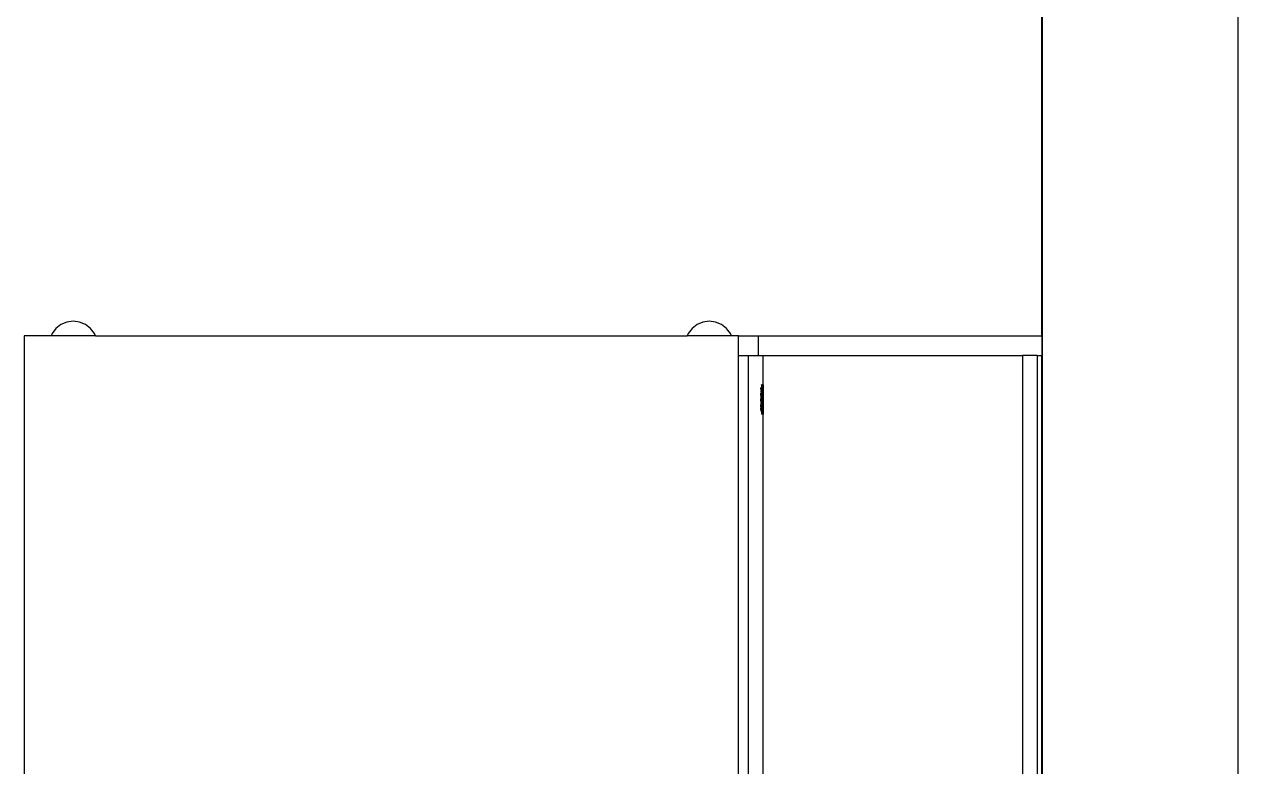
# Model space of a CAD drawing. Header units: millimetres. Extents: x -41292 to 298682, y -22072 to 33155.
# Drawn here: x 27895 to 29135, y 4718 to 5477 of the extents above; entities that cross this region are included whole.
import ezdxf

# ---------------------------------------------------------------- set-up
doc = ezdxf.new("R2010")
doc.units = ezdxf.units.MM
doc.layers.add('벽1', color=2, linetype='Continuous')

# ---------------------------------------------------------------- blocks, each defined once
blk = doc.blocks.new('AHSISHEUD')
for p, q in [((29762, 24198.7), (29762, 18738.7)), ((29562, 22806.7), (29562, 23986.7)), ((28559.5, 22818.3), (28554.4, 22814.3)), ((28565.6, 22820.8), (28559.5, 22818.3)), ((28572, 22821.7), (28565.6, 22820.8)), ((28578.5, 22820.8), (28572, 22821.7)), ((28584.5, 22818.3), (28578.5, 22820.8)), ((28589.7, 22814.3), (28584.5, 22818.3)), ((29209.5, 22818.3), (29204.4, 22814.3)), ((29215.6, 22820.8), (29209.5, 22818.3)), ((29222, 22821.7), (29215.6, 22820.8)), ((29228.5, 22820.8), (29222, 22821.7)), ((29234.5, 22818.3), (29228.5, 22820.8)), ((29239.7, 22814.3), (29234.5, 22818.3)), ((28522, 22806.7), (28522, 22348.2)), ((28549.4, 22806.7), (28522, 22806.7)), ((28550.4, 22809.2), (28549.4, 22806.7)), ((28594.7, 22806.7), (28549.4, 22806.7)), ((28554.4, 22814.3), (28550.4, 22809.2)), ((28593.7, 22809.2), (28589.7, 22814.3)), ((28594.7, 22806.7), (28593.7, 22809.2)), ((28594.7, 22806.7), (29199.4, 22806.7)), ((29200.4, 22809.2), (29199.4, 22806.7)), ((29244.7, 22806.7), (29199.4, 22806.7)), ((29204.4, 22814.3), (29200.4, 22809.2)), ((29243.7, 22809.2), (29239.7, 22814.3)), ((29244.7, 22806.7), (29243.7, 22809.2)), ((29252, 22806.7), (29244.7, 22806.7)), ((29252, 22806.7), (29272, 22806.7)), ((29252, 22786.7), (29252, 22806.7)), ((29272, 22806.7), (29562, 22806.7)), ((29272, 22806.7), (29272, 22786.7)), ((29562, 22806.7), (29562, 22786.7)), ((29252, 22786.7), (29262, 22786.7)), ((29252, 21426.7), (29252, 22786.7)), ((29262, 21426.7), (29262, 22786.7)), ((29262, 22786.7), (29272, 22786.7)), ((29272, 22786.7), (29277, 22786.7)), ((29277, 22786.7), (29542, 22786.7)), ((29277, 22756.7), (29277, 22786.7)), ((29557, 22786.7), (29542, 22786.7)), ((29542, 22786.7), (29542, 21426.7)), ((29557, 22786.7), (29557, 21426.7)), ((29557, 22786.7), (29562, 22786.7)), ((29562, 21426.7), (29562, 22786.7)), ((29276, 22756.7), (29275.5, 22756.7)), ((29275.5, 22756.2), (29275.5, 22756.7)), ((29276, 22756.2), (29275.5, 22756.2)), ((29275.5, 22756.2), (29275.5, 22753.5)), ((29277, 22756.7), (29276, 22756.7)), ((29276, 22756.2), (29276, 22756.7)), ((29276, 22756.2), (29276, 22753.5)), ((29277, 22756.7), (29277, 22726.7)), ((29274.7, 22753.4), (29274.7, 22753.5)), ((29275.5, 22753.5), (29274.7, 22753.5)), ((29275.5, 22753.5), (29274.7, 22753.5)), ((29274.7, 22753.5), (29274.7, 22753.5)), ((29274.7, 22753.3), (29274.7, 22753.4)), ((29275.5, 22753.4), (29274.7, 22753.4)), ((29274.7, 22753.3), (29274.7, 22753)), ((29275.5, 22753.3), (29274.7, 22753.3)), ((29274.7, 22752.7), (29274.7, 22753)), ((29275.5, 22753), (29274.7, 22753)), ((29274.7, 22752.6), (29274.7, 22752.7)), ((29275.5, 22752.6), (29274.7, 22752.7)), ((29274.7, 22752.6), (29274.7, 22752.3)), ((29275.5, 22752.6), (29274.7, 22752.6)), ((29274.7, 22752.3), (29274.7, 22752)), ((29275.5, 22752.3), (29274.7, 22752.3)), ((29274.7, 22752), (29274.7, 22751.8)), ((29275.5, 22752), (29274.7, 22752)), ((29274.7, 22751.8), (29274.7, 22751.8)), ((29275.5, 22751.8), (29274.7, 22751.8)), ((29275.5, 22751.8), (29274.7, 22751.8)), ((29274.7, 22751.8), (29274.7, 22751.7)), ((29275.5, 22751.7), (29274.7, 22751.7)), ((29274.7, 22750.8), (29274.7, 22749)), ((29275.5, 22750.8), (29274.7, 22750.8)), ((29275.5, 22749), (29274.7, 22749)), ((29274.7, 22748.1), (29274.7, 22748.2)), ((29274.7, 22748.2), (29274.7, 22748.2)), ((29275.5, 22748.2), (29274.7, 22748.2)), ((29275.5, 22748.2), (29274.7, 22748.2)), ((29274.7, 22747.9), (29274.7, 22748.1)), ((29275.5, 22748.1), (29274.7, 22748.1)), ((29274.7, 22747.6), (29274.7, 22747.9)), ((29275.5, 22747.9), (29274.7, 22747.9)), ((29274.7, 22747.3), (29274.7, 22747.6)), ((29275.5, 22747.6), (29274.7, 22747.6)), ((29274.7, 22746.8), (29274.7, 22747.3)), ((29275.5, 22747.3), (29274.7, 22747.3)), ((29274.7, 22746.3), (29274.7, 22746.8)), ((29275.5, 22746.8), (29274.7, 22746.8)), ((29274.7, 22746.2), (29274.7, 22746.3)), ((29275.5, 22746.3), (29274.7, 22746.3)), ((29274.7, 22746), (29274.7, 22746.2)), ((29275.5, 22746.2), (29274.7, 22746.2)), ((29274.7, 22745.9), (29274.7, 22746)), ((29275.5, 22746), (29274.7, 22746)), ((29274.7, 22745.8), (29274.7, 22745.9)), ((29275.5, 22745.9), (29274.7, 22745.9)), ((29274.7, 22745.8), (29274.7, 22745.6)), ((29275.5, 22745.8), (29274.7, 22745.8)), ((29274.7, 22745.6), (29274.7, 22745.5)), ((29275.5, 22745.6), (29274.7, 22745.6)), ((29274.7, 22745.5), (29274.7, 22745.3)), ((29275.5, 22745.5), (29274.7, 22745.5)), ((29274.7, 22745.3), (29274.7, 22745.2)), ((29275.5, 22745.3), (29274.7, 22745.3)), ((29274.7, 22745.2), (29274.7, 22744.7)), ((29275.5, 22745.2), (29274.7, 22745.2)), ((29274.7, 22744.7), (29274.7, 22744.3)), ((29275.5, 22744.7), (29274.7, 22744.7)), ((29274.7, 22744.3), (29274.7, 22743.9)), ((29275.5, 22744.3), (29274.7, 22744.3)), ((29274.7, 22743.9), (29274.7, 22743.7)), ((29275.5, 22743.9), (29274.7, 22743.9)), ((29274.7, 22743.7), (29274.7, 22743.5)), ((29275.5, 22743.7), (29274.7, 22743.7)), ((29274.7, 22743.5), (29274.7, 22743.3)), ((29275.5, 22743.5), (29274.7, 22743.5)), ((29274.7, 22743.3), (29274.7, 22743.3)), ((29275.5, 22743.3), (29274.7, 22743.3)), ((29275.5, 22743.3), (29274.7, 22743.3)), ((29274.7, 22742.7), (29274.7, 22742.8)), ((29275.5, 22742.7), (29274.7, 22742.8)), ((29274.7, 22742.6), (29274.7, 22742.7)), ((29275.5, 22742.7), (29274.7, 22742.7)), ((29274.7, 22742.4), (29274.7, 22742.6)), ((29275.5, 22742.6), (29274.7, 22742.6)), ((29274.7, 22742.2), (29274.7, 22742.4)), ((29275.5, 22742.4), (29274.7, 22742.4)), ((29274.7, 22741.8), (29274.7, 22742.2)), ((29275.5, 22742.2), (29274.7, 22742.2)), ((29274.7, 22741.4), (29274.7, 22741.8)), ((29275.5, 22741.8), (29274.7, 22741.8)), ((29276, 22753.5), (29275.5, 22753.5)), ((29276, 22753.5), (29275.5, 22753.5)), ((29275.5, 22753.5), (29275.5, 22753.4)), ((29275.5, 22753.5), (29275.5, 22753.5)), ((29276, 22753.4), (29275.5, 22753.4)), ((29275.5, 22753.4), (29275.5, 22753.3)), ((29276, 22753.3), (29275.5, 22753.3)), ((29275.5, 22753), (29275.5, 22753.3)), ((29276, 22753), (29275.5, 22753)), ((29275.5, 22753), (29275.5, 22752.6)), ((29276, 22752.7), (29275.5, 22752.6)), ((29276, 22752.6), (29275.5, 22752.6)), ((29275.5, 22752.6), (29275.5, 22752.3)), ((29276, 22752.3), (29275.5, 22752.3)), ((29275.5, 22752.3), (29275.5, 22752)), ((29276, 22752), (29275.5, 22752)), ((29275.5, 22752), (29275.5, 22751.8)), ((29276, 22751.8), (29275.5, 22751.8)), ((29276, 22751.8), (29275.5, 22751.8)), ((29275.5, 22751.8), (29275.5, 22751.7)), ((29275.5, 22751.8), (29275.5, 22751.8)), ((29276, 22751.7), (29275.5, 22751.7)), ((29275.5, 22751.7), (29275.5, 22750.8)), ((29276, 22750.8), (29275.5, 22750.8)), ((29275.5, 22749), (29275.5, 22750.8)), ((29276, 22749), (29275.5, 22749)), ((29275.5, 22749), (29275.5, 22748.2)), ((29276, 22748.2), (29275.5, 22748.2)), ((29276, 22748.2), (29275.5, 22748.2)), ((29275.5, 22748.2), (29275.5, 22748.1)), ((29276, 22748.1), (29275.5, 22748.1)), ((29275.5, 22748.1), (29275.5, 22747.9)), ((29276, 22747.9), (29275.5, 22747.9)), ((29275.5, 22747.9), (29275.5, 22747.6)), ((29276, 22747.6), (29275.5, 22747.6)), ((29275.5, 22747.6), (29275.5, 22747.3)), ((29276, 22747.3), (29275.5, 22747.3)), ((29275.5, 22747.3), (29275.5, 22746.8)), ((29276, 22746.8), (29275.5, 22746.8)), ((29275.5, 22746.8), (29275.5, 22746.3)), ((29276, 22746.3), (29275.5, 22746.3)), ((29275.5, 22746.3), (29275.5, 22746.2)), ((29276, 22746.2), (29275.5, 22746.2)), ((29275.5, 22746.2), (29275.5, 22746)), ((29276, 22746), (29275.5, 22746)), ((29275.5, 22746), (29275.5, 22745.9)), ((29276, 22745.9), (29275.5, 22745.9)), ((29275.5, 22745.9), (29275.5, 22745.8)), ((29276, 22745.8), (29275.5, 22745.8)), ((29275.5, 22745.8), (29275.5, 22745.6)), ((29276, 22745.6), (29275.5, 22745.6)), ((29275.5, 22745.6), (29275.5, 22745.5)), ((29276, 22745.5), (29275.5, 22745.5)), ((29275.5, 22745.5), (29275.5, 22745.3)), ((29276, 22745.3), (29275.5, 22745.3)), ((29275.5, 22745.3), (29275.5, 22745.2)), ((29276, 22745.2), (29275.5, 22745.2)), ((29275.5, 22744.7), (29275.5, 22745.2)), ((29276, 22744.7), (29275.5, 22744.7)), ((29275.5, 22744.7), (29275.5, 22744.3)), ((29276, 22744.3), (29275.5, 22744.3)), ((29275.5, 22744.3), (29275.5, 22743.9)), ((29276, 22743.9), (29275.5, 22743.9)), ((29275.5, 22743.9), (29275.5, 22743.7)), ((29276, 22743.7), (29275.5, 22743.7)), ((29275.5, 22743.7), (29275.5, 22743.5)), ((29276, 22743.5), (29275.5, 22743.5)), ((29275.5, 22743.3), (29275.5, 22743.5)), ((29276, 22743.3), (29275.5, 22743.3)), ((29276, 22743.3), (29275.5, 22743.3)), ((29275.5, 22742.7), (29275.5, 22743.3)), ((29276, 22742.8), (29275.5, 22742.7)), ((29276, 22742.7), (29275.5, 22742.7)), ((29275.5, 22742.7), (29275.5, 22742.6)), ((29276, 22742.6), (29275.5, 22742.6)), ((29275.5, 22742.6), (29275.5, 22742.4)), ((29276, 22742.4), (29275.5, 22742.4)), ((29275.5, 22742.4), (29275.5, 22742.2)), ((29276, 22742.2), (29275.5, 22742.2)), ((29275.5, 22742.2), (29275.5, 22741.8)), ((29276, 22741.8), (29275.5, 22741.8)), ((29275.5, 22741.8), (29275.5, 22741.4)), ((29276, 22753.4), (29276, 22753.5)), ((29276, 22753.5), (29276, 22753.5)), ((29276, 22753.3), (29276, 22753.4)), ((29276, 22753), (29276, 22753.3)), ((29276, 22753), (29276, 22752.7)), ((29276, 22752.6), (29276, 22752.7)), ((29276, 22752.6), (29276, 22752.3)), ((29276, 22752.3), (29276, 22752)), ((29276, 22752), (29276, 22751.8)), ((29276, 22751.8), (29276, 22751.8)), ((29276, 22751.8), (29276, 22751.7)), ((29276, 22750.8), (29276, 22751.7)), ((29276, 22749), (29276, 22750.8)), ((29276, 22748.2), (29276, 22749)), ((29276, 22748.1), (29276, 22748.2)), ((29276, 22748.2), (29276, 22748.2)), ((29276, 22747.9), (29276, 22748.1)), ((29276, 22747.6), (29276, 22747.9)), ((29276, 22747.3), (29276, 22747.6)), ((29276, 22746.8), (29276, 22747.3)), ((29276, 22746.3), (29276, 22746.8)), ((29276, 22746.2), (29276, 22746.3)), ((29276, 22746), (29276, 22746.2)), ((29276, 22745.9), (29276, 22746)), ((29276, 22745.8), (29276, 22745.9)), ((29276, 22745.8), (29276, 22745.6)), ((29276, 22745.6), (29276, 22745.5)), ((29276, 22745.5), (29276, 22745.3)), ((29276, 22745.3), (29276, 22745.2)), ((29276, 22745.2), (29276, 22744.7)), ((29276, 22744.7), (29276, 22744.3)), ((29276, 22744.3), (29276, 22743.9)), ((29276, 22743.9), (29276, 22743.7)), ((29276, 22743.7), (29276, 22743.5)), ((29276, 22743.5), (29276, 22743.3)), ((29276, 22743.3), (29276, 22743.3)), ((29276, 22742.8), (29276, 22743.3)), ((29276, 22742.7), (29276, 22742.8)), ((29276, 22742.6), (29276, 22742.7)), ((29276, 22742.4), (29276, 22742.6)), ((29276, 22742.2), (29276, 22742.4)), ((29276, 22741.8), (29276, 22742.2)), ((29276, 22741.4), (29276, 22741.8)), ((29274.7, 22741.4), (29274.7, 22740.9)), ((29275.5, 22741.4), (29274.7, 22741.4)), ((29274.7, 22740.8), (29274.7, 22740.9)), ((29275.5, 22740.9), (29274.7, 22740.9)), ((29274.7, 22740.6), (29274.7, 22740.8)), ((29275.5, 22740.8), (29274.7, 22740.8)), ((29274.7, 22740.5), (29274.7, 22740.6)), ((29275.5, 22740.6), (29274.7, 22740.6)), ((29274.7, 22740.3), (29274.7, 22740.5)), ((29275.5, 22740.5), (29274.7, 22740.5)), ((29274.7, 22740.3), (29274.7, 22740.2)), ((29275.5, 22740.3), (29274.7, 22740.3)), ((29274.7, 22740.2), (29274.7, 22740.1)), ((29275.5, 22740.2), (29274.7, 22740.2)), ((29274.7, 22740.1), (29274.7, 22739.9)), ((29275.5, 22740.1), (29274.7, 22740.1)), ((29274.7, 22739.9), (29274.7, 22739.8)), ((29275.5, 22739.9), (29274.7, 22739.9)), ((29274.7, 22739.8), (29274.7, 22739.3)), ((29275.5, 22739.8), (29274.7, 22739.8)), ((29274.7, 22739.3), (29274.7, 22738.8)), ((29275.5, 22739.3), (29274.7, 22739.3)), ((29274.7, 22738.8), (29274.7, 22738.5)), ((29275.5, 22738.8), (29274.7, 22738.8)), ((29274.7, 22738.5), (29274.7, 22738.2)), ((29275.5, 22738.5), (29274.7, 22738.5)), ((29274.7, 22738.2), (29274.7, 22738)), ((29275.5, 22738.2), (29274.7, 22738.2)), ((29274.7, 22738), (29274.7, 22737.9)), ((29275.5, 22738), (29274.7, 22738)), ((29274.7, 22737.9), (29274.7, 22737.9)), ((29275.5, 22737.9), (29274.7, 22737.9)), ((29275.5, 22737.9), (29274.7, 22737.9)), ((29274.7, 22737.1), (29274.7, 22736.2)), ((29275.5, 22737.1), (29274.7, 22737.1)), ((29274.7, 22735.3), (29274.7, 22736.2)), ((29275.5, 22736.2), (29274.7, 22736.2)), ((29274.7, 22735.2), (29274.7, 22735.3)), ((29274.7, 22735.3), (29274.7, 22735.3)), ((29275.5, 22735.3), (29274.7, 22735.3)), ((29275.5, 22735.3), (29274.7, 22735.3)), ((29274.7, 22735), (29274.7, 22735.2)), ((29275.5, 22735.2), (29274.7, 22735.2)), ((29274.7, 22734.7), (29274.7, 22735)), ((29274.7, 22735), (29274.7, 22735)), ((29275.5, 22735), (29274.7, 22735)), ((29275.5, 22735), (29274.7, 22735)), ((29274.7, 22734.6), (29274.7, 22734.7)), ((29275.5, 22734.6), (29274.7, 22734.7)), ((29274.7, 22734.5), (29274.7, 22734.6)), ((29275.5, 22734.6), (29274.7, 22734.6)), ((29274.7, 22734.4), (29274.7, 22734.5)), ((29274.7, 22734.5), (29274.7, 22734.5)), ((29275.5, 22734.5), (29274.7, 22734.5)), ((29275.5, 22734.5), (29274.7, 22734.5)), ((29274.7, 22734.2), (29274.7, 22734.4)), ((29275.5, 22734.4), (29274.7, 22734.4)), ((29274.7, 22734.2), (29274.7, 22733.8)), ((29275.5, 22734.2), (29274.7, 22734.2)), ((29274.7, 22733.8), (29274.7, 22733.4)), ((29275.5, 22733.8), (29274.7, 22733.8)), ((29274.7, 22733.4), (29274.7, 22733.1)), ((29275.5, 22733.4), (29274.7, 22733.4)), ((29274.7, 22733.1), (29274.7, 22732.8)), ((29275.5, 22733.1), (29274.7, 22733.1)), ((29274.7, 22732.6), (29274.7, 22732.8)), ((29275.5, 22732.8), (29274.7, 22732.8)), ((29274.7, 22732.5), (29274.7, 22732.6)), ((29274.7, 22732.6), (29274.7, 22732.6)), ((29275.5, 22732.6), (29274.7, 22732.6)), ((29275.5, 22732.6), (29274.7, 22732.6)), ((29274.7, 22732.3), (29274.7, 22732.5)), ((29275.5, 22732.5), (29274.7, 22732.5)), ((29274.7, 22732.2), (29274.7, 22732.3)), ((29275.5, 22732.3), (29274.7, 22732.3)), ((29274.7, 22732), (29274.7, 22732.2)), ((29275.5, 22732.2), (29274.7, 22732.2)), ((29274.7, 22731.8), (29274.7, 22732)), ((29275.5, 22732), (29274.7, 22732)), ((29274.7, 22731.7), (29274.7, 22731.8)), ((29275.5, 22731.8), (29274.7, 22731.8)), ((29274.7, 22731.7), (29274.7, 22731.7)), ((29274.7, 22731.6), (29274.7, 22731.7)), ((29275.5, 22731.7), (29274.7, 22731.7)), ((29275.5, 22731.7), (29274.7, 22731.7)), ((29274.7, 22731.6), (29274.7, 22731.1)), ((29275.5, 22731.6), (29274.7, 22731.6)), ((29274.7, 22731.1), (29274.7, 22730.6)), ((29275.5, 22731.1), (29274.7, 22731.1)), ((29274.7, 22730.6), (29274.7, 22730.4)), ((29275.5, 22730.6), (29274.7, 22730.6)), ((29274.7, 22730.4), (29274.7, 22730.2)), ((29275.5, 22730.4), (29274.7, 22730.4)), ((29274.7, 22730.2), (29274.7, 22730.1)), ((29275.5, 22730.2), (29274.7, 22730.2)), ((29274.7, 22730.1), (29274.7, 22730)), ((29275.5, 22730.1), (29274.7, 22730.1)), ((29274.7, 22730), (29274.7, 22729.9)), ((29275.5, 22730), (29274.7, 22730)), ((29275.5, 22729.9), (29274.7, 22729.9)), ((29276, 22741.4), (29275.5, 22741.4)), ((29275.5, 22740.9), (29275.5, 22741.4)), ((29276, 22740.9), (29275.5, 22740.9)), ((29275.5, 22740.9), (29275.5, 22740.8)), ((29276, 22740.8), (29275.5, 22740.8)), ((29275.5, 22740.8), (29275.5, 22740.6)), ((29276, 22740.6), (29275.5, 22740.6)), ((29275.5, 22740.6), (29275.5, 22740.5)), ((29276, 22740.5), (29275.5, 22740.5)), ((29275.5, 22740.5), (29275.5, 22740.3)), ((29276, 22740.3), (29275.5, 22740.3)), ((29275.5, 22740.3), (29275.5, 22740.2)), ((29276, 22740.2), (29275.5, 22740.2)), ((29275.5, 22740.2), (29275.5, 22740.1)), ((29276, 22740.1), (29275.5, 22740.1)), ((29275.5, 22740.1), (29275.5, 22739.9)), ((29276, 22739.9), (29275.5, 22739.9)), ((29275.5, 22739.9), (29275.5, 22739.8)), ((29276, 22739.8), (29275.5, 22739.8)), ((29275.5, 22739.8), (29275.5, 22739.3)), ((29276, 22739.3), (29275.5, 22739.3)), ((29275.5, 22739.3), (29275.5, 22738.8)), ((29276, 22738.8), (29275.5, 22738.8)), ((29275.5, 22738.8), (29275.5, 22738.5)), ((29276, 22738.5), (29275.5, 22738.5)), ((29275.5, 22738.5), (29275.5, 22738.2)), ((29276, 22738.2), (29275.5, 22738.2)), ((29275.5, 22738.2), (29275.5, 22738)), ((29276, 22738), (29275.5, 22738)), ((29275.5, 22737.9), (29275.5, 22738)), ((29276, 22737.9), (29275.5, 22737.9)), ((29276, 22737.9), (29275.5, 22737.9)), ((29275.5, 22737.9), (29275.5, 22737.1)), ((29276, 22737.1), (29275.5, 22737.1)), ((29275.5, 22736.2), (29275.5, 22737.1)), ((29276, 22736.2), (29275.5, 22736.2)), ((29275.5, 22736.2), (29275.5, 22735.3)), ((29276, 22735.3), (29275.5, 22735.3)), ((29276, 22735.3), (29275.5, 22735.3)), ((29275.5, 22735.3), (29275.5, 22735.2)), ((29276, 22735.2), (29275.5, 22735.2)), ((29275.5, 22735), (29275.5, 22735.2)), ((29276, 22735), (29275.5, 22735)), ((29276, 22735), (29275.5, 22735)), ((29275.5, 22734.6), (29275.5, 22735)), ((29276, 22734.7), (29275.5, 22734.6)), ((29276, 22734.6), (29275.5, 22734.6)), ((29275.5, 22734.6), (29275.5, 22734.5)), ((29276, 22734.5), (29275.5, 22734.5)), ((29276, 22734.5), (29275.5, 22734.5)), ((29275.5, 22734.5), (29275.5, 22734.4)), ((29275.5, 22734.5), (29275.5, 22734.5)), ((29276, 22734.4), (29275.5, 22734.4)), ((29275.5, 22734.4), (29275.5, 22734.2)), ((29276, 22734.2), (29275.5, 22734.2)), ((29275.5, 22734.2), (29275.5, 22733.8)), ((29276, 22733.8), (29275.5, 22733.8)), ((29275.5, 22733.8), (29275.5, 22733.4)), ((29276, 22733.4), (29275.5, 22733.4)), ((29275.5, 22733.4), (29275.5, 22733.1)), ((29276, 22733.1), (29275.5, 22733.1)), ((29275.5, 22732.8), (29275.5, 22733.1)), ((29276, 22732.8), (29275.5, 22732.8)), ((29275.5, 22732.8), (29275.5, 22732.6)), ((29276, 22732.6), (29275.5, 22732.6)), ((29276, 22732.6), (29275.5, 22732.6)), ((29275.5, 22732.6), (29275.5, 22732.5)), ((29276, 22732.5), (29275.5, 22732.5)), ((29275.5, 22732.5), (29275.5, 22732.3)), ((29276, 22732.3), (29275.5, 22732.3)), ((29275.5, 22732.3), (29275.5, 22732.2)), ((29276, 22732.2), (29275.5, 22732.2)), ((29275.5, 22732.2), (29275.5, 22732)), ((29276, 22732), (29275.5, 22732)), ((29275.5, 22732), (29275.5, 22731.8)), ((29276, 22731.8), (29275.5, 22731.8)), ((29275.5, 22731.8), (29275.5, 22731.7)), ((29276, 22731.7), (29275.5, 22731.7)), ((29276, 22731.7), (29275.5, 22731.7)), ((29275.5, 22731.7), (29275.5, 22731.6)), ((29275.5, 22731.7), (29275.5, 22731.7)), ((29276, 22731.6), (29275.5, 22731.6)), ((29275.5, 22731.6), (29275.5, 22731.1)), ((29276, 22731.1), (29275.5, 22731.1)), ((29275.5, 22731.1), (29275.5, 22730.6)), ((29276, 22730.6), (29275.5, 22730.6)), ((29275.5, 22730.6), (29275.5, 22730.4)), ((29276, 22730.4), (29275.5, 22730.4)), ((29275.5, 22730.4), (29275.5, 22730.2)), ((29276, 22730.2), (29275.5, 22730.2)), ((29275.5, 22730.2), (29275.5, 22730.1)), ((29276, 22730.1), (29275.5, 22730.1)), ((29275.5, 22730.1), (29275.5, 22730)), ((29276, 22730), (29275.5, 22730)), ((29275.5, 22730), (29275.5, 22729.9)), ((29276, 22729.9), (29275.5, 22729.9)), ((29275.5, 22729.9), (29275.5, 22727.2)), ((29276, 22740.9), (29276, 22741.4)), ((29276, 22740.8), (29276, 22740.9)), ((29276, 22740.6), (29276, 22740.8)), ((29276, 22740.5), (29276, 22740.6)), ((29276, 22740.3), (29276, 22740.5)), ((29276, 22740.3), (29276, 22740.2)), ((29276, 22740.2), (29276, 22740.1)), ((29276, 22740.1), (29276, 22739.9)), ((29276, 22739.9), (29276, 22739.8)), ((29276, 22739.8), (29276, 22739.3)), ((29276, 22739.3), (29276, 22738.8)), ((29276, 22738.8), (29276, 22738.5)), ((29276, 22738.5), (29276, 22738.2)), ((29276, 22738.2), (29276, 22738)), ((29276, 22738), (29276, 22737.9)), ((29276, 22737.9), (29276, 22737.9)), ((29276, 22737.1), (29276, 22737.9)), ((29276, 22737.1), (29276, 22736.2)), ((29276, 22736.2), (29276, 22735.3)), ((29276, 22735.2), (29276, 22735.3)), ((29276, 22735.3), (29276, 22735.3)), ((29276, 22735), (29276, 22735.2)), ((29276, 22734.7), (29276, 22735)), ((29276, 22735), (29276, 22735)), ((29276, 22734.6), (29276, 22734.7)), ((29276, 22734.5), (29276, 22734.6)), ((29276, 22734.4), (29276, 22734.5)), ((29276, 22734.5), (29276, 22734.5)), ((29276, 22734.4), (29276, 22734.2)), ((29276, 22734.2), (29276, 22733.8)), ((29276, 22733.8), (29276, 22733.4)), ((29276, 22733.4), (29276, 22733.1)), ((29276, 22733.1), (29276, 22732.8)), ((29276, 22732.8), (29276, 22732.6)), ((29276, 22732.5), (29276, 22732.6)), ((29276, 22732.6), (29276, 22732.6)), ((29276, 22732.3), (29276, 22732.5)), ((29276, 22732.2), (29276, 22732.3)), ((29276, 22732), (29276, 22732.2)), ((29276, 22731.8), (29276, 22732)), ((29276, 22731.7), (29276, 22731.8)), ((29276, 22731.7), (29276, 22731.7)), ((29276, 22731.6), (29276, 22731.7)), ((29276, 22731.6), (29276, 22731.1)), ((29276, 22731.1), (29276, 22730.6)), ((29276, 22730.6), (29276, 22730.4)), ((29276, 22730.4), (29276, 22730.2)), ((29276, 22730.2), (29276, 22730.1)), ((29276, 22730.1), (29276, 22730)), ((29276, 22730), (29276, 22729.9)), ((29276, 22729.9), (29276, 22727.2)), ((29276, 22727.2), (29275.5, 22727.2)), ((29275.5, 22727.2), (29275.5, 22726.7)), ((29276, 22726.7), (29275.5, 22726.7)), ((29276, 22726.7), (29276, 22727.2)), ((29277, 22726.7), (29276, 22726.7)), ((29277, 21426.7), (29277, 22726.7))]:
    blk.add_line(p, q)

msp = doc.modelspace()

# ---------------------------------------------------------------- linework, layer by layer
at = {"layer": '벽1'}
for p, q in [((29134.67, 6550.58), (29134.67, 2880.58)), ((28934.67, 6350.58), (28934.67, 1090.58))]:
    msp.add_line(p, q, dxfattribs=at)

# ---------------------------------------------------------------- block references
msp.add_blockref('AHSISHEUD', (-627.37, -17648.09))

doc.saveas('drawing.dxf')
